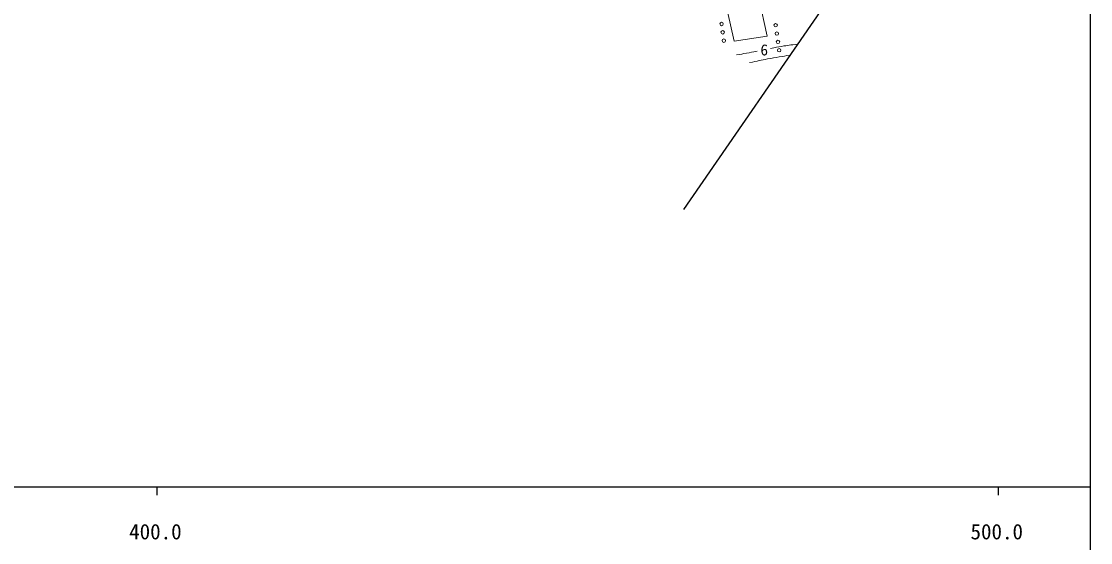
# Model space of a CAD drawing. Units: millimetres, scale not verified. Extents: x 40000 to 680000, y 20000 to 380000.
# Drawn here: x 451916 to 579000, y 198357 to 260318 of the extents above; entities that cross this region are included whole.
import ezdxf
from ezdxf.enums import TextEntityAlignment as Align

# ---------------------------------------------------------------- set-up
doc = ezdxf.new("R2010")
doc.units = ezdxf.units.MM
doc.header["$LTSCALE"] = 1000
for name, color, linetype, lineweight in [('M-BMK-OTRS', 5, 'Continuous', 25), ('M-TTL-BAND', 7, 'Continuous', 25), ('M-WORK', 1, 'Continuous', 13)]:
    doc.layers.add(name, color=color, linetype=linetype, lineweight=lineweight)
doc.styles.add('ＭＳ ゴシック', font='')
doc.styles.get('ＭＳ ゴシック').set_extended_font_data('MS Gothic')

msp = doc.modelspace()

# ---------------------------------------------------------------- linework, layer by layer
at = {"layer": 'M-BMK-OTRS'}
msp.add_line((530639, 237940), (550506, 266756), dxfattribs=at)
at = {"layer": 'M-TTL-BAND'}
for p, q in [((579000, 20000), (579000, 370000)), ((40000, 205000), (579000, 205000)), ((468000, 205000), (468000, 204000)), ((568000, 205000), (568000, 204000))]:
    msp.add_line(p, q, dxfattribs=at)
at = {"layer": 'M-WORK'}
for p, q in [((535356, 263769), (536638, 257968)), ((540555, 258565), (539283, 264293)), ((536638, 257968), (540555, 258565))]:
    msp.add_line(p, q, dxfattribs=at)
for centre in [(535132, 260008), (541565, 259858), (535268, 259017), (535404, 258027), (541704, 258868), (541842, 257877), (541981, 256887)]:
    msp.add_circle(centre, 200, dxfattribs=at)
for points, knots in [([(536908, 256333), (537485, 256429), (537633, 256454), (538097, 256536), (538592, 256624), (538749, 256654), (539363, 256771)], [0, 0, 0, 0, 1, 1, 1, 2, 2, 2, 2]), ([(540942, 257084), (541574, 257224), (541750, 257258), (542271, 257349), (543017, 257479), (543274, 257500), (544193, 257600)], [0, 0, 0, 0, 1, 1, 1, 2, 2, 2, 2]), ([(538441, 255411), (539492, 255629), (539763, 255688), (540614, 255848), (541151, 255949), (541451, 256007), (541990, 256099), (542502, 256186), (542666, 256211), (543303, 256308)], [0, 0, 0, 0, 1, 1, 1, 2, 2, 2, 3, 3, 3, 3])]:
    msp.add_open_spline(points, degree=3, knots=knots, dxfattribs=at)

# ---------------------------------------------------------------- texts
at = {"layer": 'M-TTL-BAND', "style": 'ＭＳ ゴシック'}
for s, p in [('400.0', (467844, 198195)), ('500.0', (567844, 198195))]:
    msp.add_text(s, height=1833, dxfattribs=at).set_placement(p, align=Align.BOTTOM_CENTER)
at = {"layer": 'M-WORK', "style": 'ＭＳ ゴシック'}
msp.add_text('6', height=1320, dxfattribs=at).set_placement((540208, 256933), align=Align.MIDDLE_CENTER)

doc.saveas('drawing.dxf')
